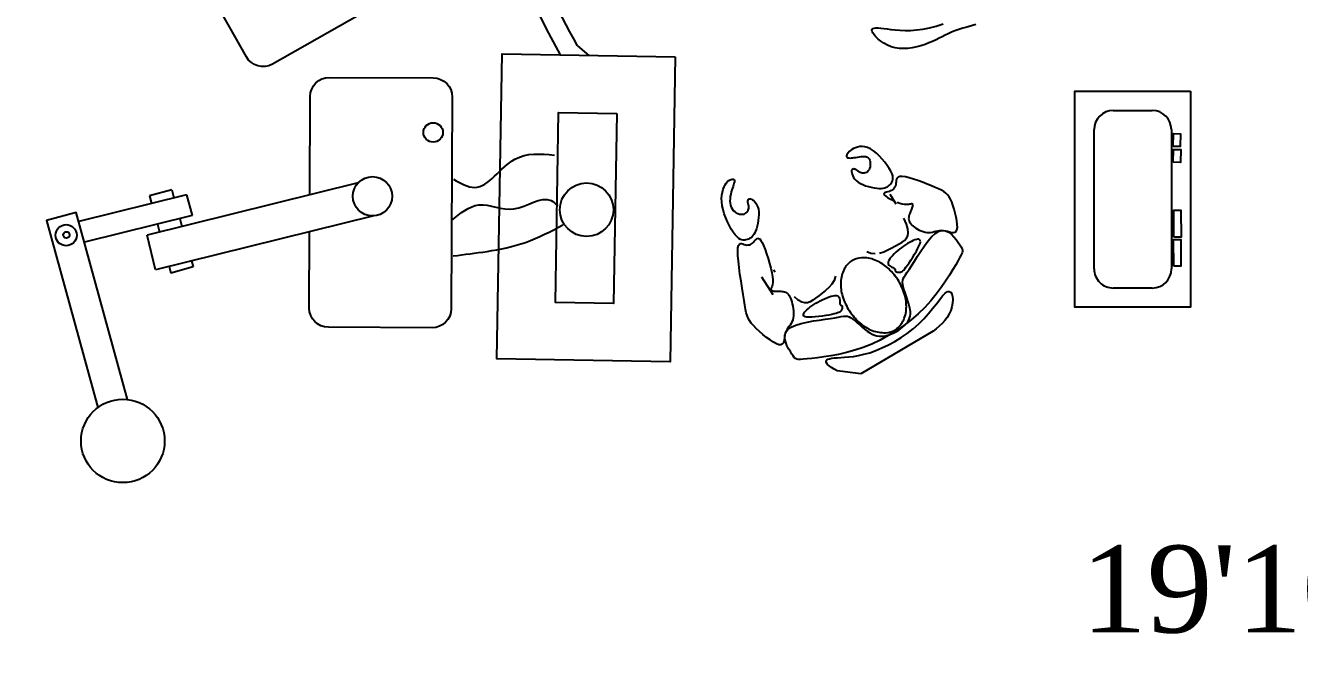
# Model space of a CAD drawing. Header units: inches. Extents: x 204954 to 440946, y -300749 to -143756.
# Drawn here: x 219812.6 to 219914.9, y -150790.6 to -150739.3 of the extents above; entities that cross this region are included whole.
import ezdxf

# ---------------------------------------------------------------- set-up
doc = ezdxf.new("R2010")
doc.units = ezdxf.units.IN
doc.header["$LTSCALE"] = 9
doc.header["$MEASUREMENT"] = 0
doc.linetypes.add('0', pattern=[0])
doc.layers.add('beam framing', color=91, linetype='Continuous')
doc.styles.add('outer', font='arial.ttf', dxfattribs={"height": 24})

msp = doc.modelspace()

# ---------------------------------------------------------------- linework, layer by layer
at = {"color": 1, "linetype": '0'}
for p, q in [((219880.65227, -150739.49517), (219880.75384, -150739.4583)), ((219880.75384, -150739.4583), (219880.89265, -150739.4405)), ((219880.89265, -150739.4405), (219881.06732, -150739.44054)), ((219881.06732, -150739.44054), (219881.27646, -150739.45719)), ((219881.27646, -150739.45719), (219881.51895, -150739.48838)), ((219884.65692, -150739.54248), (219885.19058, -150739.43876)), ((219885.19058, -150739.43876), (219885.74143, -150739.30158)), ((219885.74143, -150739.30158), (219886.30124, -150739.13152)), ((219888.12263, -150739.40766), (219887.8707, -150739.47934)), ((219888.38056, -150739.33361), (219888.12263, -150739.40766)), ((219888.6447, -150739.25355), (219888.38056, -150739.33361)), ((219888.91524, -150739.16385), (219888.6447, -150739.25355)), ((219880.56632, -150739.63108), (219880.5893, -150739.55236)), ((219880.5847, -150739.73259), (219880.56632, -150739.63108)), ((219880.64582, -150739.8581), (219880.5847, -150739.73259)), ((219880.5893, -150739.55236), (219880.65227, -150739.49517)), ((219880.75026, -150740.00725), (219880.64582, -150739.8581)), ((219880.89539, -150740.17322), (219880.75026, -150740.00725)), ((219881.0778, -150740.34758), (219880.89539, -150740.17322)), ((219881.29407, -150740.52189), (219881.0778, -150740.34758)), ((219881.51895, -150739.48838), (219881.7946, -150739.52868)), ((219881.7946, -150739.52868), (219882.10349, -150739.57186)), ((219882.10349, -150739.57186), (219882.44567, -150739.61167)), ((219882.44567, -150739.61167), (219882.82121, -150739.64185)), ((219882.82121, -150739.64185), (219883.23018, -150739.65616)), ((219883.23018, -150739.65616), (219883.67265, -150739.64834)), ((219883.67265, -150739.64834), (219884.14866, -150739.61215)), ((219884.14866, -150739.61215), (219884.65692, -150739.54248)), ((219885.7211, -150740.40869), (219885.44839, -150740.53362)), ((219885.97807, -150740.28285), (219885.7211, -150740.40869)), ((219886.22279, -150740.15831), (219885.97807, -150740.28285)), ((219886.45874, -150740.03722), (219886.22279, -150740.15831)), ((219886.68941, -150739.92178), (219886.45874, -150740.03722)), ((219886.91828, -150739.81416), (219886.68941, -150739.92178)), ((219887.14883, -150739.71655), (219886.91828, -150739.81416)), ((219887.38401, -150739.63015), (219887.14883, -150739.71655)), ((219887.62457, -150739.55229), (219887.38401, -150739.63015)), ((219887.8707, -150739.47934), (219887.62457, -150739.55229)), ((219881.54078, -150740.68774), (219881.29407, -150740.52189)), ((219881.81451, -150740.83668), (219881.54078, -150740.68774)), ((219882.11184, -150740.9603), (219881.81451, -150740.83668)), ((219882.42936, -150741.05016), (219882.11184, -150740.9603)), ((219882.76338, -150741.10001), (219882.42936, -150741.05016)), ((219883.10923, -150741.11228), (219882.76338, -150741.10001)), ((219883.46197, -150741.0916), (219883.10923, -150741.11228)), ((219883.81668, -150741.04259), (219883.46197, -150741.0916)), ((219884.16842, -150740.96985), (219883.81668, -150741.04259)), ((219884.51225, -150740.87801), (219884.16842, -150740.96985)), ((219884.84324, -150740.77169), (219884.51225, -150740.87801)), ((219885.15647, -150740.65549), (219884.84324, -150740.77169)), ((219885.44839, -150740.53362), (219885.15647, -150740.65549)), ((219878.55903, -150749.64413), (219878.53655, -150749.71566)), ((219878.60133, -150749.5656), (219878.55903, -150749.64413)), ((219878.66303, -150749.48234), (219878.60133, -150749.5656)), ((219878.74373, -150749.39657), (219878.66303, -150749.48234)), ((219878.84302, -150749.31054), (219878.74373, -150749.39657)), ((219878.96047, -150749.2265), (219878.84302, -150749.31054)), ((219879.09556, -150749.14726), (219878.96047, -150749.2265)), ((219879.24738, -150749.07784), (219879.09556, -150749.14726)), ((219879.41487, -150749.02387), (219879.24738, -150749.07784)), ((219879.59701, -150748.99096), (219879.41487, -150749.02387)), ((219879.79276, -150748.9847), (219879.59701, -150748.99096)), ((219880.00108, -150749.01072), (219879.79276, -150748.9847)), ((219880.22095, -150749.07461), (219880.00108, -150749.01072)), ((219880.45131, -150749.18198), (219880.22095, -150749.07461)), ((219880.69027, -150749.3359), (219880.45131, -150749.18198)), ((219880.93237, -150749.52921), (219880.69027, -150749.3359)), ((219881.17131, -150749.7522), (219880.93237, -150749.52921)), ((219878.53655, -150749.71566), (219878.53431, -150749.77797)), ((219878.53431, -150749.77797), (219878.55273, -150749.8288)), ((219878.55273, -150749.8288), (219878.59181, -150749.86651)), ((219878.59181, -150749.86651), (219878.64998, -150749.89178)), ((219878.64998, -150749.89178), (219878.72526, -150749.90591)), ((219878.72526, -150749.90591), (219878.81569, -150749.91018)), ((219878.81569, -150749.91018), (219878.91929, -150749.90588)), ((219878.91929, -150749.90588), (219879.03407, -150749.89429)), ((219879.03407, -150749.89429), (219879.15807, -150749.8767)), ((219879.15807, -150749.8767), (219879.28931, -150749.8544)), ((219879.28931, -150749.8544), (219879.42564, -150749.82911)), ((219879.42564, -150749.82911), (219879.56419, -150749.80435)), ((219879.56419, -150749.80435), (219879.70191, -150749.78407)), ((219879.70191, -150749.78407), (219879.83576, -150749.77224)), ((219879.83576, -150749.77224), (219879.96268, -150749.77282)), ((219879.96268, -150749.77282), (219880.07963, -150749.78975)), ((219880.07963, -150749.78975), (219880.18356, -150749.827)), ((219880.18356, -150749.827), (219880.27143, -150749.88852)), ((219880.27143, -150749.88852), (219880.34079, -150749.97657)), ((219880.34079, -150749.97657), (219880.39162, -150750.08655)), ((219880.42135, -150750.61976), (219880.3883, -150750.74489)), ((219880.39162, -150750.08655), (219880.42451, -150750.21216)), ((219880.43879, -150750.48507), (219880.42135, -150750.61976)), ((219880.42451, -150750.21216), (219880.44004, -150750.3471)), ((219880.44004, -150750.3471), (219880.43879, -150750.48507)), ((219881.40077, -150749.99519), (219881.17131, -150749.7522)), ((219881.61443, -150750.24846), (219881.40077, -150749.99519)), ((219881.80597, -150750.50232), (219881.61443, -150750.24846)), ((219881.96908, -150750.74706), (219881.80597, -150750.50232)), ((219868.97442, -150751.80744), (219869.07416, -150751.72211)), ((219869.07416, -150751.72211), (219869.17155, -150751.66198)), ((219869.17155, -150751.66198), (219869.26349, -150751.62514)), ((219869.26349, -150751.62514), (219869.34685, -150751.60967)), ((219869.34685, -150751.60967), (219869.4185, -150751.61367)), ((219869.4185, -150751.61367), (219869.47534, -150751.63521)), ((219869.47534, -150751.63521), (219869.51423, -150751.67238)), ((219869.51423, -150751.67238), (219869.53305, -150751.7236)), ((219869.53305, -150751.7236), (219869.53369, -150751.78864)), ((219878.94406, -150750.92122), (219878.93835, -150751.00338)), ((219878.93835, -150751.00338), (219878.94902, -150751.1035)), ((219878.96413, -150750.86013), (219878.94406, -150750.92122)), ((219878.94902, -150751.1035), (219878.97799, -150751.21735)), ((219878.99617, -150750.81888), (219878.96413, -150750.86013)), ((219878.97799, -150751.21735), (219879.02722, -150751.3407)), ((219879.03772, -150750.79511), (219878.99617, -150750.81888)), ((219879.02722, -150751.3407), (219879.09864, -150751.46934)), ((219879.08632, -150750.78649), (219879.03772, -150750.79511)), ((219879.1395, -150750.79067), (219879.08632, -150750.78649)), ((219879.09864, -150751.46934), (219879.19419, -150751.59905)), ((219879.19481, -150750.80531), (219879.1395, -150750.79067)), ((219879.19419, -150751.59905), (219879.31581, -150751.7256)), ((219879.24978, -150750.82807), (219879.19481, -150750.80531)), ((219879.30194, -150750.85659), (219879.24978, -150750.82807)), ((219879.34958, -150750.88872), (219879.30194, -150750.85659)), ((219879.31581, -150751.7256), (219879.46542, -150751.84476)), ((219879.39393, -150750.923), (219879.34958, -150750.88872)), ((219879.43696, -150750.95813), (219879.39393, -150750.923)), ((219879.48065, -150750.99284), (219879.43696, -150750.95813)), ((219879.52697, -150751.02583), (219879.48065, -150750.99284)), ((219879.5779, -150751.05582), (219879.52697, -150751.02583)), ((219879.63541, -150751.08152), (219879.5779, -150751.05582)), ((219879.70148, -150751.10165), (219879.63541, -150751.08152)), ((219879.77724, -150751.11482), (219879.70148, -150751.10165)), ((219879.8604, -150751.11921), (219879.77724, -150751.11482)), ((219879.94786, -150751.11292), (219879.8604, -150751.11921)), ((219880.03648, -150751.09402), (219879.94786, -150751.11292)), ((219880.12315, -150751.06061), (219880.03648, -150751.09402)), ((219880.20475, -150751.01077), (219880.12315, -150751.06061)), ((219880.27815, -150750.94259), (219880.20475, -150751.01077)), ((219880.34024, -150750.85414), (219880.27815, -150750.94259)), ((219880.3883, -150750.74489), (219880.34024, -150750.85414)), ((219882.09744, -150750.97299), (219881.96908, -150750.74706)), ((219882.18657, -150751.17249), (219882.09744, -150750.97299)), ((219882.18008, -150751.84277), (219882.22606, -150751.74277)), ((219882.23931, -150751.34635), (219882.18657, -150751.17249)), ((219882.22606, -150751.74277), (219882.25437, -150751.62862)), ((219882.26035, -150751.49744), (219882.23931, -150751.34635)), ((219882.25437, -150751.62862), (219882.26035, -150751.49744)), ((219882.5222, -150751.71506), (219882.51004, -150751.83316)), ((219882.54906, -150751.60515), (219882.5222, -150751.71506)), ((219882.60089, -150751.51055), (219882.54906, -150751.60515)), ((219882.68795, -150751.4384), (219882.60089, -150751.51055)), ((219882.82053, -150751.39582), (219882.68795, -150751.4384)), ((219883.00887, -150751.38995), (219882.82053, -150751.39582)), ((219883.25916, -150751.42547), (219883.00887, -150751.38995)), ((219883.56124, -150751.49734), (219883.25916, -150751.42547)), ((219883.90085, -150751.59805), (219883.56124, -150751.49734)), ((219884.26374, -150751.72011), (219883.90085, -150751.59805)), ((219884.63565, -150751.85603), (219884.26374, -150751.72011)), ((219868.51468, -150752.88582), (219868.55657, -150752.64327)), ((219868.55657, -150752.64327), (219868.61734, -150752.42395)), ((219868.61734, -150752.42395), (219868.69324, -150752.22932)), ((219868.69324, -150752.22932), (219868.78053, -150752.06081)), ((219868.78053, -150752.06081), (219868.87547, -150751.91989)), ((219868.87547, -150751.91989), (219868.97442, -150751.80744)), ((219869.27058, -150752.6385), (219869.22949, -150752.81294)), ((219869.31667, -150752.47463), (219869.27058, -150752.6385)), ((219869.36474, -150752.32459), (219869.31667, -150752.47463)), ((219869.41189, -150752.18897), (219869.36474, -150752.32459)), ((219869.45524, -150752.06766), (219869.41189, -150752.18897)), ((219869.4919, -150751.96057), (219869.45524, -150752.06766)), ((219869.51901, -150751.8676), (219869.4919, -150751.96057)), ((219869.53369, -150751.78864), (219869.51901, -150751.8676)), ((219879.46542, -150751.84476), (219879.64352, -150751.95296)), ((219879.64352, -150751.95296), (219879.84469, -150752.04908)), ((219879.84469, -150752.04908), (219880.06207, -150752.13268)), ((219880.06207, -150752.13268), (219880.2888, -150752.20328)), ((219880.2888, -150752.20328), (219880.51802, -150752.26042)), ((219880.51802, -150752.26042), (219880.74286, -150752.30364)), ((219880.74286, -150752.30364), (219880.95645, -150752.33247)), ((219880.95645, -150752.33247), (219881.15194, -150752.34645)), ((219881.15194, -150752.34645), (219881.32405, -150752.34539)), ((219881.32405, -150752.34539), (219881.47385, -150752.33024)), ((219881.47385, -150752.33024), (219881.60403, -150752.30222)), ((219881.54361, -150752.73658), (219881.52288, -150752.77985)), ((219881.59298, -150752.70131), (219881.54361, -150752.73658)), ((219881.66454, -150752.67133), (219881.59298, -150752.70131)), ((219881.60403, -150752.30222), (219881.71724, -150752.26254)), ((219881.75184, -150752.64392), (219881.66454, -150752.67133)), ((219881.71724, -150752.26254), (219881.81617, -150752.21244)), ((219881.84843, -150752.61639), (219881.75184, -150752.64392)), ((219881.81617, -150752.21244), (219881.90347, -150752.15313)), ((219881.94786, -150752.58601), (219881.84843, -150752.61639)), ((219881.90347, -150752.15313), (219881.98182, -150752.08583)), ((219882.0445, -150752.55039), (219881.94786, -150752.58601)), ((219881.98182, -150752.08583), (219882.0539, -150752.01176)), ((219882.13596, -150752.50827), (219882.0445, -150752.55039)), ((219882.0539, -150752.01176), (219882.12114, -150751.93147)), ((219882.12114, -150751.93147), (219882.18008, -150751.84277)), ((219882.2207, -150752.45869), (219882.13596, -150752.50827)), ((219882.29714, -150752.40069), (219882.2207, -150752.45869)), ((219882.36373, -150752.33332), (219882.29714, -150752.40069)), ((219882.41891, -150752.25562), (219882.36373, -150752.33332)), ((219882.46111, -150752.16663), (219882.41891, -150752.25562)), ((219882.48878, -150752.0654), (219882.46111, -150752.16663)), ((219882.50233, -150751.95232), (219882.48878, -150752.0654)), ((219882.51004, -150751.83316), (219882.50233, -150751.95232)), ((219885.00233, -150751.99832), (219884.63565, -150751.85603)), ((219885.34953, -150752.13948), (219885.00233, -150751.99832)), ((219885.66299, -150752.27202), (219885.34953, -150752.13948)), ((219885.93185, -150752.391), (219885.66299, -150752.27202)), ((219886.15879, -150752.50176), (219885.93185, -150752.391)), ((219886.34989, -150752.61217), (219886.15879, -150752.50176)), ((219886.51122, -150752.73012), (219886.34989, -150752.61217)), ((219886.64885, -150752.86351), (219886.51122, -150752.73012)), ((219868.49541, -150753.15015), (219868.51468, -150752.88582)), ((219868.5025, -150753.43481), (219868.49541, -150753.15015)), ((219868.5397, -150753.73835), (219868.5025, -150753.43481)), ((219868.60921, -150754.05818), (219868.5397, -150753.73835)), ((219869.1745, -150753.17766), (219869.1667, -150753.36002)), ((219869.1667, -150753.36002), (219869.17608, -150753.53712)), ((219869.19645, -150752.99398), (219869.1745, -150753.17766)), ((219869.17608, -150753.53712), (219869.20571, -150753.70498)), ((219869.22949, -150752.81294), (219869.19645, -150752.99398)), ((219869.20571, -150753.70498), (219869.25861, -150753.85966)), ((219870.60814, -150753.42365), (219870.60956, -150753.36418)), ((219870.61312, -150753.4829), (219870.60814, -150753.42365)), ((219870.60956, -150753.36418), (219870.61855, -150753.30768)), ((219870.62324, -150753.53947), (219870.61312, -150753.4829)), ((219870.61855, -150753.30768), (219870.63624, -150753.25735)), ((219870.63665, -150753.59389), (219870.62324, -150753.53947)), ((219870.63624, -150753.25735), (219870.66378, -150753.21639)), ((219870.65137, -150753.64745), (219870.63665, -150753.59389)), ((219870.66543, -150753.70144), (219870.65137, -150753.64745)), ((219870.66378, -150753.21639), (219870.70233, -150753.188)), ((219870.67687, -150753.75715), (219870.66543, -150753.70144)), ((219870.68369, -150753.81586), (219870.67687, -150753.75715)), ((219870.70233, -150753.188), (219870.75301, -150753.17539)), ((219870.75301, -150753.17539), (219870.81699, -150753.18175)), ((219870.81699, -150753.18175), (219870.89445, -150753.20976)), ((219870.89445, -150753.20976), (219870.98169, -150753.26002)), ((219870.98169, -150753.26002), (219871.07409, -150753.33257)), ((219871.07409, -150753.33257), (219871.16698, -150753.42749)), ((219871.16698, -150753.42749), (219871.25574, -150753.54485)), ((219871.25574, -150753.54485), (219871.33571, -150753.6847)), ((219871.33571, -150753.6847), (219871.40224, -150753.84711)), ((219881.52288, -150752.77985), (219881.53724, -150752.83381)), ((219881.53724, -150752.83381), (219881.59314, -150752.90119)), ((219881.59314, -150752.90119), (219881.69447, -150752.98338)), ((219881.69447, -150752.98338), (219881.83487, -150753.07665)), ((219881.83487, -150753.07665), (219882.00544, -150753.17592)), ((219882.00544, -150753.17592), (219882.19726, -150753.27616)), ((219882.14897, -150753.00236), (219882.03104, -150752.82372)), ((219882.52526, -150753.61218), (219882.14897, -150753.00236)), ((219882.19726, -150753.27616), (219882.40142, -150753.37232)), ((219882.609, -150753.45934), (219882.81109, -150753.53217)), ((219882.81109, -150753.53217), (219882.99878, -150753.58576)), ((219882.99878, -150753.58576), (219883.16488, -150753.61674)), ((219883.16488, -150753.61674), (219883.30905, -150753.62844)), ((219883.30905, -150753.62844), (219883.43269, -150753.62589)), ((219883.43269, -150753.62589), (219883.53718, -150753.6141)), ((219883.53718, -150753.6141), (219883.62392, -150753.59807)), ((219883.62392, -150753.59807), (219883.69431, -150753.58283)), ((219883.69431, -150753.58283), (219883.74972, -150753.5734)), ((219883.74972, -150753.5734), (219883.79155, -150753.57477)), ((219883.79155, -150753.57477), (219883.8211, -150753.59089)), ((219883.83473, -150753.78265), (219883.81631, -150753.85467)), ((219883.8211, -150753.59089), (219883.83933, -150753.62128)), ((219883.84528, -150753.71872), (219883.83473, -150753.78265)), ((219883.83933, -150753.62128), (219883.8471, -150753.66441)), ((219883.8471, -150753.66441), (219883.84528, -150753.71872)), ((219886.76885, -150753.02022), (219886.64885, -150752.86351)), ((219886.8773, -150753.20813), (219886.76885, -150753.02022)), ((219886.98027, -150753.43513), (219886.8773, -150753.20813)), ((219887.08201, -150753.70536), (219886.98027, -150753.43513)), ((219887.17952, -150754.00795), (219887.08201, -150753.70536)), ((219868.70716, -150754.38713), (219868.60921, -150754.05818)), ((219868.82813, -150754.71687), (219868.70716, -150754.38713)), ((219868.9667, -150755.0391), (219868.82813, -150754.71687)), ((219869.25861, -150753.85966), (219869.33649, -150753.99774)), ((219869.33649, -150753.99774), (219869.43561, -150754.11805)), ((219869.43561, -150754.11805), (219869.55087, -150754.21996)), ((219869.55087, -150754.21996), (219869.67717, -150754.30284)), ((219869.67717, -150754.30284), (219869.80941, -150754.36605)), ((219869.80941, -150754.36605), (219869.94251, -150754.40898)), ((219869.94251, -150754.40898), (219870.07136, -150754.43099)), ((219870.07136, -150754.43099), (219870.19087, -150754.43146)), ((219870.19087, -150754.43146), (219870.29687, -150754.41046)), ((219870.29687, -150754.41046), (219870.38892, -150754.37091)), ((219870.38892, -150754.37091), (219870.46751, -150754.31645)), ((219870.46751, -150754.31645), (219870.53313, -150754.2507)), ((219870.53313, -150754.2507), (219870.58626, -150754.1773)), ((219870.58626, -150754.1773), (219870.62739, -150754.09986)), ((219870.62739, -150754.09986), (219870.65701, -150754.02203)), ((219870.65701, -150754.02203), (219870.67561, -150753.94742)), ((219870.67561, -150753.94742), (219870.68393, -150753.87885)), ((219870.68393, -150753.87885), (219870.68369, -150753.81586)), ((219871.40224, -150753.84711), (219871.4507, -150754.03215)), ((219871.47265, -150754.69426), (219871.4455, -150754.93017)), ((219871.4507, -150754.03215), (219871.47761, -150754.23878)), ((219871.48414, -150754.46164), (219871.47265, -150754.69426)), ((219871.47761, -150754.23878), (219871.48414, -150754.46164)), ((219883.34025, -150755.21583), (219883.1369, -150754.74205)), ((219883.52878, -150754.66534), (219883.5233, -150754.75986)), ((219883.5233, -150754.75986), (219883.53156, -150754.85315)), ((219883.54598, -150754.5701), (219883.52878, -150754.66534)), ((219883.57247, -150754.47474), (219883.54598, -150754.5701)), ((219883.60583, -150754.37984), (219883.57247, -150754.47474)), ((219883.64362, -150754.286), (219883.60583, -150754.37984)), ((219883.68342, -150754.1938), (219883.64362, -150754.286)), ((219883.72281, -150754.10385), (219883.68342, -150754.1938)), ((219883.75936, -150754.01674), (219883.72281, -150754.10385)), ((219883.7909, -150753.93321), (219883.75936, -150754.01674)), ((219883.81631, -150753.85467), (219883.7909, -150753.93321)), ((219887.26796, -150754.32829), (219887.17952, -150754.00795)), ((219887.3425, -150754.65175), (219887.26796, -150754.32829)), ((219887.39831, -150754.96373), (219887.3425, -150754.65175)), ((219869.11746, -150755.3455), (219868.9667, -150755.0391)), ((219869.27499, -150755.62775), (219869.11746, -150755.3455)), ((219869.43389, -150755.87754), (219869.27499, -150755.62775)), ((219871.22728, -150755.77746), (219871.15669, -150755.93443)), ((219871.29357, -150755.59302), (219871.22728, -150755.77746)), ((219871.35361, -150755.38602), (219871.29357, -150755.59302)), ((219871.40504, -150755.16292), (219871.35361, -150755.38602)), ((219871.4455, -150754.93017), (219871.40504, -150755.16292)), ((219883.45801, -150755.60423), (219883.34025, -150755.21583)), ((219883.49449, -150755.91531), (219883.45801, -150755.60423)), ((219883.53156, -150754.85315), (219883.55395, -150754.94514)), ((219883.55395, -150754.94514), (219883.59049, -150755.03581)), ((219883.59049, -150755.03581), (219883.64118, -150755.12516)), ((219883.64118, -150755.12516), (219883.706, -150755.2132)), ((219883.706, -150755.2132), (219883.78497, -150755.29993)), ((219883.78497, -150755.29993), (219883.87808, -150755.38534)), ((219883.87808, -150755.38534), (219883.98533, -150755.46943)), ((219883.98533, -150755.46943), (219884.10631, -150755.55182)), ((219884.10631, -150755.55182), (219884.23898, -150755.63056)), ((219884.23898, -150755.63056), (219884.38086, -150755.70329)), ((219884.38086, -150755.70329), (219884.52949, -150755.76768)), ((219884.52949, -150755.76768), (219884.68241, -150755.82138)), ((219884.68241, -150755.82138), (219884.83716, -150755.86205)), ((219885.4309, -150755.8583), (219885.57147, -150755.82416)), ((219885.57147, -150755.82416), (219885.71201, -150755.78709)), ((219885.66557, -150755.96392), (219885.95265, -150755.78817)), ((219885.71201, -150755.78709), (219885.85434, -150755.75279)), ((219885.85434, -150755.75279), (219886.00033, -150755.72697)), ((219885.95265, -150755.78817), (219886.22765, -150755.7239)), ((219886.00033, -150755.72697), (219886.1518, -150755.71534)), ((219886.1518, -150755.71534), (219886.3106, -150755.72361)), ((219886.22765, -150755.7239), (219886.48796, -150755.75801)), ((219886.3106, -150755.72361), (219886.47728, -150755.75453)), ((219886.47728, -150755.75453), (219886.64724, -150755.79912)), ((219886.48796, -150755.75801), (219886.73155, -150755.8701)), ((219886.64724, -150755.79912), (219886.81456, -150755.84542)), ((219887.24169, -150755.87516), (219887.33945, -150755.80887)), ((219887.33945, -150755.80887), (219887.40507, -150755.68458)), ((219887.43056, -150755.2496), (219887.39831, -150754.96373)), ((219887.40507, -150755.68458), (219887.43442, -150755.49476)), ((219887.43442, -150755.49476), (219887.43056, -150755.2496)), ((219869.58873, -150756.08655), (219869.43389, -150755.87754)), ((219869.73513, -150756.24876), (219869.58873, -150756.08655)), ((219869.87279, -150756.36733), (219869.73513, -150756.24876)), ((219869.8567, -150756.93959), (219869.92369, -150756.8366)), ((219870.00245, -150756.44769), (219869.87279, -150756.36733)), ((219869.92369, -150756.8366), (219870.00823, -150756.79224)), ((219870.12484, -150756.49528), (219870.00245, -150756.44769)), ((219870.00823, -150756.79224), (219870.10571, -150756.79077)), ((219870.10571, -150756.79077), (219870.21148, -150756.81646)), ((219870.24069, -150756.51556), (219870.12484, -150756.49528)), ((219870.21148, -150756.81646), (219870.32095, -150756.85356)), ((219870.35074, -150756.51397), (219870.24069, -150756.51556)), ((219870.32095, -150756.85356), (219870.42947, -150756.88634)), ((219870.45571, -150756.49594), (219870.35074, -150756.51397)), ((219870.55633, -150756.46693), (219870.45571, -150756.49594)), ((219870.65322, -150756.43098), (219870.55633, -150756.46693)), ((219870.74647, -150756.38655), (219870.65322, -150756.43098)), ((219870.72507, -150756.88036), (219870.81362, -150756.84671)), ((219870.83603, -150756.3307), (219870.74647, -150756.38655)), ((219870.81362, -150756.84671), (219870.89758, -150756.80027)), ((219870.92187, -150756.2605), (219870.83603, -150756.3307)), ((219870.89758, -150756.80027), (219870.9772, -150756.74283)), ((219871.00395, -150756.17301), (219870.92187, -150756.2605)), ((219870.9772, -150756.74283), (219871.05273, -150756.67622)), ((219871.08223, -150756.0653), (219871.00395, -150756.17301)), ((219871.05273, -150756.67622), (219871.1244, -150756.60226)), ((219871.15669, -150755.93443), (219871.08223, -150756.0653)), ((219871.1244, -150756.60226), (219871.19277, -150756.52419)), ((219871.19277, -150756.52419), (219871.25966, -150756.45103)), ((219871.25966, -150756.45103), (219871.32718, -150756.39325)), ((219871.32718, -150756.39325), (219871.39746, -150756.36131)), ((219871.39746, -150756.36131), (219871.47262, -150756.36565)), ((219871.47262, -150756.36565), (219871.55479, -150756.41674)), ((219871.55479, -150756.41674), (219871.64609, -150756.52504)), ((219871.64609, -150756.52504), (219871.74864, -150756.70101)), ((219871.74864, -150756.70101), (219871.86328, -150756.9505)), ((219882.47492, -150756.95811), (219882.75045, -150756.81093)), ((219882.75045, -150756.81093), (219882.9949, -150756.67215)), ((219882.9949, -150756.67215), (219883.19989, -150756.52749)), ((219883.19989, -150756.52749), (219883.35706, -150756.36265)), ((219883.43788, -150756.77711), (219883.28094, -150756.87535)), ((219883.35706, -150756.36265), (219883.45805, -150756.16336)), ((219883.59185, -150756.68869), (219883.43788, -150756.77711)), ((219883.45805, -150756.16336), (219883.49449, -150755.91531)), ((219883.74153, -150756.61096), (219883.59185, -150756.68869)), ((219883.88561, -150756.54478), (219883.74153, -150756.61096)), ((219884.02229, -150756.49147), (219883.88561, -150756.54478)), ((219884.14788, -150756.45426), (219884.02229, -150756.49147)), ((219884.25824, -150756.43684), (219884.14788, -150756.45426)), ((219884.34921, -150756.4429), (219884.25824, -150756.43684)), ((219884.41663, -150756.47613), (219884.34921, -150756.4429)), ((219884.36961, -150756.95242), (219884.436, -150756.77582)), ((219884.45633, -150756.54023), (219884.41663, -150756.47613)), ((219884.436, -150756.77582), (219884.46418, -150756.6389)), ((219884.46418, -150756.6389), (219884.45633, -150756.54023)), ((219884.78294, -150756.97084), (219885.07526, -150756.57854)), ((219884.83716, -150755.86205), (219884.99127, -150755.88734)), ((219884.99127, -150755.88734), (219885.14229, -150755.89492)), ((219885.07526, -150756.57854), (219885.37128, -150756.23514)), ((219885.14229, -150755.89492), (219885.28846, -150755.88379)), ((219885.28846, -150755.88379), (219885.4309, -150755.8583)), ((219885.37128, -150756.23514), (219885.66557, -150755.96392)), ((219886.73155, -150755.8701), (219886.95641, -150756.03979)), ((219886.81456, -150755.84542), (219886.97334, -150755.88149)), ((219886.95641, -150756.03979), (219887.16049, -150756.24668)), ((219886.97334, -150755.88149), (219887.11769, -150755.89538)), ((219887.11769, -150755.89538), (219887.24169, -150755.87516)), ((219887.16049, -150756.24668), (219887.34178, -150756.47038)), ((219887.34178, -150756.47038), (219887.49824, -150756.69052)), ((219887.49824, -150756.69052), (219887.62786, -150756.88669)), ((219869.79387, -150757.3844), (219869.81189, -150757.11694)), ((219869.80557, -150757.75125), (219869.79387, -150757.3844)), ((219869.8431, -150758.20094), (219869.80557, -150757.75125)), ((219869.81189, -150757.11694), (219869.8567, -150756.93959)), ((219870.42947, -150756.88634), (219870.53324, -150756.90199)), ((219870.53324, -150756.90199), (219870.63169, -150756.89939)), ((219870.63169, -150756.89939), (219870.72507, -150756.88036)), ((219871.86328, -150756.9505), (219871.98578, -150757.26099)), ((219871.98578, -150757.26099), (219872.11059, -150757.61537)), ((219872.11059, -150757.61537), (219872.23221, -150757.99649)), ((219880.15091, -150757.42834), (219880.49406, -150757.56112)), ((219880.49406, -150757.56112), (219880.8408, -150757.59289)), ((219881.18676, -150757.54426), (219881.52753, -150757.43585)), ((219881.52753, -150757.43585), (219881.85874, -150757.28827)), ((219881.85874, -150757.28827), (219882.17599, -150757.12215)), ((219882.22152, -150757.75857), (219882.10442, -150757.89402)), ((219882.17599, -150757.12215), (219882.47492, -150756.95811)), ((219882.35407, -150757.62095), (219882.22152, -150757.75857)), ((219882.49814, -150757.48373), (219882.35407, -150757.62095)), ((219882.64976, -150757.34948), (219882.49814, -150757.48373)), ((219882.80543, -150757.22049), (219882.64976, -150757.34948)), ((219882.9634, -150757.0979), (219882.80543, -150757.22049)), ((219883.12234, -150756.98257), (219882.9634, -150757.0979)), ((219883.28094, -150756.87535), (219883.12234, -150756.98257)), ((219883.70161, -150758.11838), (219883.85462, -150757.88045)), ((219883.85462, -150757.88045), (219884.00554, -150757.63499)), ((219883.98287, -150758.2082), (219884.23129, -150757.80896)), ((219884.00554, -150757.63499), (219884.14676, -150757.3919)), ((219884.14676, -150757.3919), (219884.27065, -150757.16108)), ((219884.23129, -150757.80896), (219884.4998, -150757.38874)), ((219884.27065, -150757.16108), (219884.36961, -150756.95242)), ((219884.4998, -150757.38874), (219884.78294, -150756.97084)), ((219887.63843, -150757.89051), (219887.49278, -150758.15342)), ((219887.62786, -150756.88669), (219887.72866, -150757.04439)), ((219887.74413, -150757.68717), (219887.63843, -150757.89051)), ((219887.72866, -150757.04439), (219887.79901, -150757.17257)), ((219887.81145, -150757.52855), (219887.74413, -150757.68717)), ((219887.79901, -150757.17257), (219887.83731, -150757.2861)), ((219887.84198, -150757.39981), (219887.81145, -150757.52855)), ((219887.83731, -150757.2861), (219887.84198, -150757.39981)), ((219869.90085, -150758.71049), (219869.8431, -150758.20094)), ((219869.97322, -150759.25689), (219869.90085, -150758.71049)), ((219872.23221, -150757.99649), (219872.34509, -150758.38725)), ((219872.34509, -150758.38725), (219872.44372, -150758.77051)), ((219872.44372, -150758.77051), (219872.52258, -150759.12916)), ((219872.80989, -150759.08333), (219872.69422, -150758.90322)), ((219881.88539, -150758.26162), (219881.86963, -150758.36266)), ((219881.86963, -150758.36266), (219881.8872, -150758.4494)), ((219881.93241, -150758.14812), (219881.88539, -150758.26162)), ((219881.8872, -150758.4494), (219881.93271, -150758.52288)), ((219882.00674, -150758.02473), (219881.93241, -150758.14812)), ((219881.93271, -150758.52288), (219881.99886, -150758.58489)), ((219881.99886, -150758.58489), (219882.07839, -150758.63721)), ((219882.10442, -150757.89402), (219882.00674, -150758.02473)), ((219882.07839, -150758.63721), (219882.16402, -150758.68161)), ((219882.16402, -150758.68161), (219882.24846, -150758.71988)), ((219882.24846, -150758.71988), (219882.32444, -150758.75378)), ((219882.32444, -150758.75378), (219882.38467, -150758.78511)), ((219882.38467, -150758.78511), (219882.42388, -150758.81533)), ((219882.42388, -150758.81533), (219882.44472, -150758.84469)), ((219882.44984, -150758.90056), (219882.44343, -150758.92693)), ((219882.44472, -150758.84469), (219882.45182, -150758.87312)), ((219882.45182, -150758.87312), (219882.44984, -150758.90056)), ((219883.05262, -150758.9817), (219883.12393, -150758.91126)), ((219883.12393, -150758.91126), (219883.20687, -150758.81549)), ((219883.20687, -150758.81549), (219883.30448, -150758.69042)), ((219883.30448, -150758.69042), (219883.41981, -150758.53211)), ((219883.40476, -150759.09447), (219883.56713, -150758.85651)), ((219883.41981, -150758.53211), (219883.55413, -150758.3389)), ((219883.55413, -150758.3389), (219883.70161, -150758.11838)), ((219883.56713, -150758.85651), (219883.76, -150758.56318)), ((219883.76, -150758.56318), (219883.98287, -150758.2082)), ((219887.07719, -150758.88186), (219886.80672, -150759.32834)), ((219887.30583, -150758.48631), (219887.07719, -150758.88186)), ((219887.49278, -150758.15342), (219887.30583, -150758.48631)), ((219870.05461, -150759.81715), (219869.97322, -150759.25689)), ((219870.13943, -150760.36827), (219870.05461, -150759.81715)), ((219872.64826, -150760.90638), (219871.7242, -150759.48723)), ((219872.52258, -150759.12916), (219872.57613, -150759.44606)), ((219872.57613, -150759.44606), (219872.60082, -150759.70808)), ((219872.60095, -150759.918), (219872.58282, -150760.08259)), ((219872.60082, -150759.70808), (219872.60095, -150759.918)), ((219877.53724, -150759.74394), (219877.35282, -150760.04065)), ((219877.64845, -150759.41399), (219877.53724, -150759.74394)), ((219882.43722, -150758.95219), (219882.43586, -150758.97626)), ((219882.43586, -150758.97626), (219882.44401, -150758.99908)), ((219882.44343, -150758.92693), (219882.43722, -150758.95219)), ((219882.44401, -150758.99908), (219882.46515, -150759.02051)), ((219882.46515, -150759.02051), (219882.49821, -150759.0401)), ((219882.49821, -150759.0401), (219882.54098, -150759.05731)), ((219882.54098, -150759.05731), (219882.59123, -150759.07162)), ((219882.59123, -150759.07162), (219882.64675, -150759.08251)), ((219882.64675, -150759.08251), (219882.70532, -150759.08944)), ((219882.70532, -150759.08944), (219882.76471, -150759.09188)), ((219882.76471, -150759.09188), (219882.82271, -150759.0893)), ((219882.82271, -150759.0893), (219882.87799, -150759.08061)), ((219882.87799, -150759.08061), (219882.9327, -150759.06242)), ((219882.9327, -150759.06242), (219882.98989, -150759.03077)), ((219882.98989, -150759.03077), (219883.05262, -150758.9817)), ((219883.03248, -150759.87959), (219883.05003, -150759.73594)), ((219883.04237, -150760.0409), (219883.03248, -150759.87959)), ((219883.05003, -150759.73594), (219883.09552, -150759.59778)), ((219883.09552, -150759.59778), (219883.16947, -150759.45292)), ((219883.16947, -150759.45292), (219883.27238, -150759.28921)), ((219883.27238, -150759.28921), (219883.40476, -150759.09447)), ((219886.49427, -150759.814), (219886.13969, -150760.32709)), ((219886.80672, -150759.32834), (219886.49427, -150759.814)), ((219870.22208, -150760.88726), (219870.13943, -150760.36827)), ((219870.29695, -150761.35111), (219870.22208, -150760.88726)), ((219872.45319, -150760.42289), (219872.43791, -150760.46228)), ((219872.43791, -150760.46228), (219872.44069, -150760.49582)), ((219872.44069, -150760.49582), (219872.46111, -150760.52479)), ((219872.4816, -150760.37199), (219872.45319, -150760.42289)), ((219872.46111, -150760.52479), (219872.49741, -150760.54934)), ((219872.51687, -150760.30282), (219872.4816, -150760.37199)), ((219872.49741, -150760.54934), (219872.54781, -150760.56964)), ((219872.5527, -150760.2086), (219872.51687, -150760.30282)), ((219872.54781, -150760.56964), (219872.61055, -150760.58586)), ((219872.58282, -150760.08259), (219872.5527, -150760.2086)), ((219872.61055, -150760.58586), (219872.68386, -150760.59815)), ((219872.68386, -150760.59815), (219872.76597, -150760.60668)), ((219872.76597, -150760.60668), (219872.85512, -150760.61163)), ((219872.85512, -150760.61163), (219872.94957, -150760.61344)), ((219872.94957, -150760.61344), (219873.04777, -150760.6138)), ((219873.04777, -150760.6138), (219873.14818, -150760.6147)), ((219873.14818, -150760.6147), (219873.24929, -150760.6181)), ((219873.24929, -150760.6181), (219873.34957, -150760.62598)), ((219873.34957, -150760.62598), (219873.4475, -150760.64034)), ((219873.4475, -150760.64034), (219873.54155, -150760.66313)), ((219873.54155, -150760.66313), (219873.63021, -150760.69635)), ((219873.63021, -150760.69635), (219873.71227, -150760.74176)), ((219873.71227, -150760.74176), (219873.78786, -150760.80026)), ((219873.78786, -150760.80026), (219873.85742, -150760.87255)), ((219873.85742, -150760.87255), (219873.92142, -150760.95932)), ((219873.92142, -150760.95932), (219873.9803, -150761.06126)), ((219876.56663, -150760.77459), (219876.29568, -150760.9816)), ((219876.84688, -150760.55165), (219876.56663, -150760.77459)), ((219877.11583, -150760.30845), (219876.84688, -150760.55165)), ((219877.35282, -150760.04065), (219877.11583, -150760.30845)), ((219883.0783, -150760.22899), (219883.04237, -150760.0409)), ((219883.13531, -150760.44085), (219883.0783, -150760.22899)), ((219883.2076, -150760.6704), (219883.13531, -150760.44085)), ((219883.28933, -150760.91156), (219883.2076, -150760.6704)), ((219883.37466, -150761.15827), (219883.28933, -150760.91156)), ((219885.74282, -150760.85587), (219885.30354, -150761.3886)), ((219886.13969, -150760.32709), (219885.74282, -150760.85587)), ((219886.25419, -150760.98478), (219886.46049, -150760.77135)), ((219886.46049, -150760.77135), (219886.63695, -150760.64741)), ((219886.63695, -150760.64741), (219886.78425, -150760.62385)), ((219886.78425, -150760.62385), (219886.9015, -150760.69091)), ((219886.9015, -150760.69091), (219886.98741, -150760.83364)), ((219886.98741, -150760.83364), (219887.04067, -150761.03709)), ((219870.36062, -150761.74283), (219870.29695, -150761.35111)), ((219870.41838, -150762.06933), (219870.36062, -150761.74283)), ((219873.9803, -150761.06126), (219874.03451, -150761.17907)), ((219874.03451, -150761.17907), (219874.08451, -150761.31344)), ((219874.08451, -150761.31344), (219874.13074, -150761.46506)), ((219874.13074, -150761.46506), (219874.17324, -150761.63375)), ((219874.17324, -150761.63375), (219874.21038, -150761.81579)), ((219874.21038, -150761.81579), (219874.2401, -150762.00661)), ((219874.65984, -150761.333), (219874.35227, -150761.06818)), ((219874.92957, -150761.4922), (219874.65984, -150761.333)), ((219875.17116, -150761.55921), (219874.92957, -150761.4922)), ((219875.39427, -150761.54748), (219875.17116, -150761.55921)), ((219875.6086, -150761.47042), (219875.39427, -150761.54748)), ((219875.46583, -150761.99953), (219875.59747, -150761.89409)), ((219875.59747, -150761.89409), (219875.74061, -150761.78904)), ((219875.82382, -150761.34147), (219875.6086, -150761.47042)), ((219875.74061, -150761.78904), (219875.89394, -150761.68526)), ((219876.04962, -150761.17405), (219875.82382, -150761.34147)), ((219875.89394, -150761.68526), (219876.05615, -150761.58358)), ((219876.29568, -150760.9816), (219876.04962, -150761.17405)), ((219876.05615, -150761.58358), (219876.22592, -150761.48488)), ((219876.22592, -150761.48488), (219876.40194, -150761.39001)), ((219876.40194, -150761.39001), (219876.58287, -150761.29982)), ((219876.58287, -150761.29982), (219876.76698, -150761.21547)), ((219876.76698, -150761.21547), (219876.95075, -150761.13922)), ((219876.95075, -150761.13922), (219877.13023, -150761.07367)), ((219877.13023, -150761.07367), (219877.30147, -150761.02137)), ((219877.30147, -150761.02137), (219877.46052, -150760.98491)), ((219877.46052, -150760.98491), (219877.60343, -150760.96685)), ((219877.60343, -150760.96685), (219877.72625, -150760.96976)), ((219877.72625, -150760.96976), (219877.82504, -150760.99622)), ((219877.82504, -150760.99622), (219877.89725, -150761.04738)), ((219877.89725, -150761.04738), (219877.94605, -150761.11872)), ((219877.94605, -150761.11872), (219877.976, -150761.20431)), ((219877.976, -150761.20431), (219877.99167, -150761.2982)), ((219877.99167, -150761.2982), (219877.99764, -150761.39447)), ((219877.99764, -150761.39447), (219877.99848, -150761.48717)), ((219877.99848, -150761.48717), (219877.99875, -150761.57037)), ((219877.99875, -150761.57037), (219878.00303, -150761.63814)), ((219878.00303, -150761.63814), (219878.01481, -150761.68622)), ((219878.01481, -150761.68622), (219878.03323, -150761.71715)), ((219878.03323, -150761.71715), (219878.05636, -150761.73515)), ((219878.05636, -150761.73515), (219878.08225, -150761.74444)), ((219878.08225, -150761.74444), (219878.10897, -150761.74924)), ((219878.10897, -150761.74924), (219878.13458, -150761.75378)), ((219878.13458, -150761.75378), (219878.15714, -150761.76228)), ((219878.15714, -150761.76228), (219878.17471, -150761.77895)), ((219878.1815, -150761.94294), (219878.169, -150761.99811)), ((219878.17471, -150761.77895), (219878.18576, -150761.80695)), ((219878.18874, -150761.89119), (219878.1815, -150761.94294)), ((219878.18576, -150761.80695), (219878.1903, -150761.84511)), ((219878.1903, -150761.84511), (219878.18874, -150761.89119)), ((219883.45777, -150761.40445), (219883.37466, -150761.15827)), ((219883.53284, -150761.64403), (219883.45777, -150761.40445)), ((219883.59403, -150761.87093), (219883.53284, -150761.64403)), ((219883.63642, -150762.08048), (219883.59403, -150761.87093)), ((219884.82168, -150761.91353), (219884.29799, -150762.4203)), ((219885.30354, -150761.3886), (219884.82168, -150761.91353)), ((219885.44534, -150762.00137), (219885.7477, -150761.61586)), ((219885.7477, -150761.61586), (219886.01695, -150761.27164)), ((219886.01695, -150761.27164), (219886.25419, -150760.98478)), ((219886.99167, -150761.86234), (219886.90142, -150762.15923)), ((219887.04409, -150761.56639), (219886.99167, -150761.86234)), ((219887.04067, -150761.03709), (219887.06, -150761.28632)), ((219887.06, -150761.28632), (219887.04409, -150761.56639)), ((219870.4777, -150762.3435), (219870.41838, -150762.06933)), ((219870.54603, -150762.57825), (219870.4777, -150762.3435)), ((219870.63084, -150762.78649), (219870.54603, -150762.57825)), ((219870.7396, -150762.98111), (219870.63084, -150762.78649)), ((219870.87976, -150763.17501), (219870.7396, -150762.98111)), ((219874.20586, -150762.93178), (219874.14925, -150763.08046)), ((219874.24392, -150762.76589), (219874.20586, -150762.93178)), ((219874.2401, -150762.00661), (219874.26037, -150762.20162)), ((219874.26433, -150762.58584), (219874.24392, -150762.76589)), ((219874.26037, -150762.20162), (219874.26913, -150762.39622)), ((219874.26913, -150762.39622), (219874.26433, -150762.58584)), ((219875.06631, -150762.48728), (219875.09757, -150762.40164)), ((219875.06943, -150762.56238), (219875.06631, -150762.48728)), ((219875.11199, -150762.62463), (219875.06943, -150762.56238)), ((219875.09757, -150762.40164), (219875.15815, -150762.30776)), ((219875.19905, -150762.67171), (219875.11199, -150762.62463)), ((219875.15815, -150762.30776), (219875.24299, -150762.20795)), ((219875.33567, -150762.70133), (219875.19905, -150762.67171)), ((219875.24299, -150762.20795), (219875.34703, -150762.10452)), ((219875.52404, -150762.71205), (219875.33567, -150762.70133)), ((219875.34703, -150762.10452), (219875.46583, -150761.99953)), ((219875.37372, -150763.09764), (219875.87044, -150763.00773)), ((219875.75489, -150762.70596), (219875.52404, -150762.71205)), ((219876.0161, -150762.68603), (219875.75489, -150762.70596)), ((219875.87044, -150763.00773), (219876.36335, -150762.93213)), ((219876.29554, -150762.65521), (219876.0161, -150762.68603)), ((219876.58107, -150762.61648), (219876.29554, -150762.65521)), ((219876.36335, -150762.93213), (219876.82895, -150762.86642)), ((219876.86056, -150762.5728), (219876.58107, -150762.61648)), ((219876.82895, -150762.86642), (219877.24374, -150762.80618)), ((219877.12189, -150762.52714), (219876.86056, -150762.5728)), ((219877.35292, -150762.48245), (219877.12189, -150762.52714)), ((219877.24374, -150762.80618), (219877.59001, -150762.74844)), ((219877.54436, -150762.44102), (219877.35292, -150762.48245)), ((219877.69822, -150762.40234), (219877.54436, -150762.44102)), ((219877.59001, -150762.74844), (219877.8733, -150762.6962)), ((219877.81935, -150762.36524), (219877.69822, -150762.40234)), ((219877.91262, -150762.32852), (219877.81935, -150762.36524)), ((219877.8733, -150762.6962), (219878.10496, -150762.6539)), ((219877.98287, -150762.291), (219877.91262, -150762.32852)), ((219878.03495, -150762.2515), (219877.98287, -150762.291)), ((219878.07372, -150762.20882), (219878.03495, -150762.2515)), ((219878.10402, -150762.16179), (219878.07372, -150762.20882)), ((219878.12984, -150762.10978), (219878.10402, -150762.16179)), ((219878.10496, -150762.6539), (219878.2963, -150762.626)), ((219878.15164, -150762.05448), (219878.12984, -150762.10978)), ((219878.169, -150761.99811), (219878.15164, -150762.05448)), ((219878.2963, -150762.626), (219878.45868, -150762.61697)), ((219878.45868, -150762.61697), (219878.60344, -150762.63126)), ((219878.60344, -150762.63126), (219878.74191, -150762.67332)), ((219878.74191, -150762.67332), (219878.88543, -150762.74761)), ((219878.88543, -150762.74761), (219879.04303, -150762.85648)), ((219879.04303, -150762.85648), (219879.21448, -150762.99383)), ((219879.21448, -150762.99383), (219879.39725, -150763.15144)), ((219883.73686, -150762.9041), (219883.14353, -150763.3615)), ((219883.45376, -150763.06972), (219883.5383, -150762.92553)), ((219883.5383, -150762.92553), (219883.60065, -150762.77607)), ((219883.60065, -150762.77607), (219883.64122, -150762.61907)), ((219883.65869, -150762.27352), (219883.63642, -150762.08048)), ((219883.64122, -150762.61907), (219883.66043, -150762.4523)), ((219883.66043, -150762.4523), (219883.65869, -150762.27352)), ((219884.29799, -150762.4203), (219883.73686, -150762.9041)), ((219884.32874, -150763.24498), (219884.73694, -150762.83199)), ((219884.73694, -150762.83199), (219885.10878, -150762.4121)), ((219885.10878, -150762.4121), (219885.44534, -150762.00137)), ((219886.42051, -150762.97116), (219886.20673, -150763.2115)), ((219886.61109, -150762.71534), (219886.42051, -150762.97116)), ((219886.77316, -150762.44453), (219886.61109, -150762.71534)), ((219886.90142, -150762.15923), (219886.77316, -150762.44453)), ((219871.05879, -150763.3811), (219870.87976, -150763.17501)), ((219871.28086, -150763.60818), (219871.05879, -150763.3811)), ((219871.53694, -150763.84862), (219871.28086, -150763.60818)), ((219871.81473, -150764.09073), (219871.53694, -150763.84862)), ((219873.57487, -150764.16638), (219873.64898, -150763.91452)), ((219873.61508, -150763.99006), (219873.57586, -150764.15489)), ((219873.67168, -150763.84138), (219873.61508, -150763.99006)), ((219873.64898, -150763.91452), (219873.81899, -150763.68902)), ((219873.74307, -150763.70675), (219873.67168, -150763.84138)), ((219873.8243, -150763.58149), (219873.74307, -150763.70675)), ((219873.81899, -150763.68902), (219874.09584, -150763.49756)), ((219873.91047, -150763.46092), (219873.8243, -150763.58149)), ((219873.99663, -150763.34035), (219873.91047, -150763.46092)), ((219874.07787, -150763.21509), (219873.99663, -150763.34035)), ((219874.14925, -150763.08046), (219874.07787, -150763.21509)), ((219874.09584, -150763.49756), (219874.46292, -150763.33813)), ((219874.46292, -150763.33813), (219874.89672, -150763.2063)), ((219874.89672, -150763.2063), (219875.37372, -150763.09764)), ((219879.39725, -150763.15144), (219879.5888, -150763.32109)), ((219879.5888, -150763.32109), (219879.7866, -150763.49457)), ((219885.47921, -150763.83471), (219879.67155, -150767.24491)), ((219879.7866, -150763.49457), (219879.9881, -150763.66367)), ((219879.9881, -150763.66367), (219880.19077, -150763.82016)), ((219880.19077, -150763.82016), (219880.39206, -150763.95583)), ((219880.39206, -150763.95583), (219880.59003, -150764.06408)), ((219882.52327, -150763.78906), (219881.88136, -150764.18336)), ((219882.14076, -150764.05129), (219882.33929, -150763.96148)), ((219882.33929, -150763.96148), (219882.53455, -150763.85802)), ((219883.14353, -150763.3615), (219882.52327, -150763.78906)), ((219882.53455, -150763.85802), (219882.72325, -150763.74305)), ((219882.72325, -150763.74305), (219882.9021, -150763.6187)), ((219882.9021, -150763.6187), (219883.06781, -150763.48712)), ((219882.91563, -150764.34419), (219883.41089, -150764.00444)), ((219883.06781, -150763.48712), (219883.21707, -150763.35046)), ((219883.21707, -150763.35046), (219883.34662, -150763.21085)), ((219883.34662, -150763.21085), (219883.45376, -150763.06972)), ((219883.41089, -150764.00444), (219883.88457, -150763.6373)), ((219883.88457, -150763.6373), (219884.32874, -150763.24498)), ((219885.73078, -150763.64377), (219885.47921, -150763.83471)), ((219885.97505, -150763.43587), (219885.73078, -150763.64377)), ((219886.20673, -150763.2115), (219885.97505, -150763.43587)), ((219872.1019, -150764.32278), (219871.81473, -150764.09073)), ((219872.38615, -150764.53305), (219872.1019, -150764.32278)), ((219872.65514, -150764.70983), (219872.38615, -150764.53305)), ((219872.89658, -150764.84141), (219872.65514, -150764.70983)), ((219873.09815, -150764.91606), (219872.89658, -150764.84141)), ((219873.25107, -150764.92586), (219873.09815, -150764.91606)), ((219873.36079, -150764.87793), (219873.25107, -150764.92586)), ((219873.43629, -150764.78322), (219873.36079, -150764.87793)), ((219873.48656, -150764.65263), (219873.43629, -150764.78322)), ((219873.52058, -150764.4971), (219873.48656, -150764.65263)), ((219873.54736, -150764.32755), (219873.52058, -150764.4971)), ((219873.57586, -150764.15489), (219873.54736, -150764.32755)), ((219873.57884, -150764.43449), (219873.57487, -150764.16638)), ((219873.64307, -150764.70876), (219873.57884, -150764.43449)), ((219873.74972, -150764.97908), (219873.64307, -150764.70876)), ((219873.88097, -150765.23536), (219873.74972, -150764.97908)), ((219880.55363, -150764.85847), (219879.87834, -150765.13242)), ((219881.22306, -150764.54098), (219880.55363, -150764.85847)), ((219880.59003, -150764.06408), (219880.785, -150764.14467)), ((219880.785, -150764.14467), (219880.97786, -150764.19901)), ((219880.97786, -150764.19901), (219881.16952, -150764.22847)), ((219881.16952, -150764.22847), (219881.36089, -150764.23444)), ((219881.88136, -150764.18336), (219881.22306, -150764.54098)), ((219881.36089, -150764.23444), (219881.55287, -150764.21831)), ((219881.3797, -150765.17703), (219881.8921, -150764.93269)), ((219881.55287, -150764.21831), (219881.74635, -150764.18146)), ((219881.74635, -150764.18146), (219881.94225, -150764.12528)), ((219881.8921, -150764.93269), (219882.40672, -150764.65434)), ((219881.94225, -150764.12528), (219882.14076, -150764.05129)), ((219882.40672, -150764.65434), (219882.91563, -150764.34419)), ((219874.019, -150765.46749), (219873.88097, -150765.23536)), ((219874.14598, -150765.66538), (219874.019, -150765.46749)), ((219874.24942, -150765.82135), (219874.14598, -150765.66538)), ((219874.3382, -150765.93754), (219874.24942, -150765.82135)), ((219874.42653, -150766.0185), (219874.3382, -150765.93754)), ((219874.52864, -150766.06877), (219874.42653, -150766.0185)), ((219874.65873, -150766.09293), (219874.52864, -150766.06877)), ((219875.35911, -150766.05427), (219875.05975, -150766.08113)), ((219875.73918, -150766.01796), (219875.35911, -150766.05427)), ((219876.19341, -150765.96887), (219875.73918, -150766.01796)), ((219876.71114, -150765.90211), (219876.19341, -150765.96887)), ((219877.28168, -150765.81281), (219876.71114, -150765.90211)), ((219877.03609, -150766.08148), (219877.16855, -150766.03634)), ((219877.16855, -150766.03634), (219877.33972, -150766.00153)), ((219877.89436, -150765.69608), (219877.28168, -150765.81281)), ((219877.33972, -150766.00153), (219877.54798, -150765.97611)), ((219877.54798, -150765.97611), (219877.79181, -150765.95828)), ((219877.79181, -150765.95828), (219878.06996, -150765.94278)), ((219878.53848, -150765.54703), (219877.89436, -150765.69608)), ((219878.06996, -150765.94278), (219878.38125, -150765.92346)), ((219878.38125, -150765.92346), (219878.7245, -150765.89418)), ((219879.20337, -150765.36077), (219878.53848, -150765.54703)), ((219878.7245, -150765.89418), (219879.09851, -150765.84882)), ((219879.09851, -150765.84882), (219879.50211, -150765.78123)), ((219879.87834, -150765.13242), (219879.20337, -150765.36077)), ((219879.50211, -150765.78123), (219879.93411, -150765.68528)), ((219879.93411, -150765.68528), (219880.39334, -150765.55484)), ((219880.39334, -150765.55484), (219880.87747, -150765.38514)), ((219880.87747, -150765.38514), (219881.3797, -150765.17703)), ((219874.83103, -150766.09553), (219874.65873, -150766.09293)), ((219875.05975, -150766.08113), (219874.83103, -150766.09553)), ((219876.88681, -150766.28821), (219876.89362, -150766.20648)), ((219876.92508, -150766.384), (219876.88681, -150766.28821)), ((219876.89362, -150766.20648), (219876.94391, -150766.13788)), ((219877.01001, -150766.4948), (219876.92508, -150766.384)), ((219876.94391, -150766.13788), (219877.03609, -150766.08148)), ((219877.14211, -150766.62011), (219877.01001, -150766.4948)), ((219877.31745, -150766.75378), (219877.14211, -150766.62011)), ((219877.53098, -150766.88823), (219877.31745, -150766.75378)), ((219877.77769, -150767.01589), (219877.53098, -150766.88823)), ((219879.67155, -150767.24491), (219877.77769, -150767.01589))]:
    msp.add_line(p, q, dxfattribs=at)
for p, q in [((219856.91774, -150740.90094), (219857.81904, -150741.6597)), ((219899.95737, -150746.08305), (219903.08985, -150746.08175)), ((219898.4231, -150758.8189), (219898.41847, -150747.62321)), ((219904.63001, -150747.62065), (219904.63464, -150758.81633)), ((219839.28686, -150751.91339), (219822.33963, -150756.10377)), ((219824.31905, -150752.45763), (219822.53887, -150752.95159)), ((219824.31905, -150752.45763), (219824.49996, -150753.10963)), ((219825.51229, -150752.85932), (219816.85058, -150755.00102)), ((219822.53887, -150752.95159), (219822.70582, -150753.55325)), ((219825.51229, -150752.85932), (219825.97661, -150754.51784)), ((219825.97661, -150754.51784), (219817.30529, -150756.66192)), ((219840.55367, -150754.56287), (219823.02998, -150758.89578)), ((219824.96043, -150754.7691), (219825.13873, -150755.41167)), ((219823.16629, -150755.21272), (219823.34459, -150755.85529)), ((219823.02998, -150758.89578), (219822.33963, -150756.10377)), ((219824.11389, -150758.62777), (219824.25934, -150759.15194)), ((219826.03951, -150758.65798), (219824.25934, -150759.15194)), ((219825.90804, -150758.18415), (219826.03951, -150758.65798)), ((219903.09575, -150760.3565), (219899.96326, -150760.35779))]:
    msp.add_line(p, q)
msp.add_lwpolyline([(219830.31657, -150741.77589), (219819.00173, -150721.74976, -0.414213562), (219819.58479, -150719.65206), (219827.57528, -150715.1374, -0.414213562), (219829.67298, -150715.72046), (219840.98782, -150735.74659, -0.414213562), (219840.40476, -150737.84429), (219832.41427, -150742.35895, -0.414213562)], format="xyb", close=True)
for points in [[(219864.778, -150741.77696), (219864.36502, -150766.28619), (219850.44709, -150766.05167), (219850.86008, -150741.54244)], [(219906.16827, -150744.54095), (219906.17544, -150761.89475), (219896.88484, -150761.89859), (219896.87767, -150744.54479)], [(219860.08226, -150746.31708), (219859.8249, -150761.59044), (219855.14284, -150761.51155), (219855.4002, -150746.23819)], [(219904.7634, -150748.97076), (219904.79387, -150747.93444), (219905.37345, -150747.95148), (219905.34297, -150748.9878)], [(219904.77333, -150750.25124), (219904.8038, -150749.21492), (219905.38338, -150749.23196), (219905.3529, -150750.26828)], [(219904.82603, -150756.26596), (219904.81469, -150754.1095), (219905.3945, -150754.10645), (219905.40585, -150756.26291)], [(219904.81601, -150758.6056), (219904.80466, -150756.44914), (219905.38448, -150756.44609), (219905.39583, -150758.60255)]]:
    msp.add_lwpolyline(points, close=True)
msp.add_lwpolyline([(219835.41208, -150752.87147), (219835.44663, -150744.96201, -0.414213562), (219836.99288, -150743.42922), (219845.32356, -150743.46562, -0.414213562), (219846.85635, -150745.01186), (219846.78204, -150762.01885, -0.414213562), (219845.2358, -150763.55164), (219836.90511, -150763.51524, -0.414213562), (219835.37233, -150761.969), (219835.39912, -150755.83738)], format="xyb")
msp.add_lwpolyline([(219820.76979, -150769.31642), (219816.65391, -150754.28266), (219814.25783, -150754.93864), (219818.37372, -150769.97241)])
for centre, radius in [((219845.32516, -150747.85158), 0.78162), ((219840.44818, -150752.98571), 1.58068), ((219857.65435, -150754.06397), 2.14956), ((219815.84068, -150756.11264), 0.85169), ((219815.86216, -150756.08937), 0.2553), ((219820.39438, -150772.64916), 3.35382)]:
    msp.add_circle(centre, radius)
for centre, start, end in [((219899.958, -150747.62258), 90.0236659, 180.0236659), ((219903.09048, -150747.62128), 0.0236659, 90.0236659), ((219899.96263, -150758.81826), 180.0236659, 270.0236659), ((219903.09511, -150758.81697), 270.0236659, 0.0236659)]:
    msp.add_arc(centre, 1.53953, start, end)
for centre, radius, start, end in [((219880.62465, -150759.99289), 2.55762, 153.4092658, 177.7819481), ((219879.82581, -150759.59302), 1.66429, 123.0694193, 153.4092658), ((219879.82581, -150759.59302), 1.66429, 92.7295728, 123.0694193), ((219879.86835, -150760.48533), 2.55762, 68.3568905, 92.7295728), ((219879.54613, -150761.29738), 3.43126, 49.4075801, 68.3568905), ((219878.78249, -150762.18857), 4.60487, 33.0694193, 49.4075801), ((219881.49763, -150760.0267), 3.43126, 177.7819481, 196.7312585), ((219878.78249, -150762.18857), 4.60487, 16.7312585, 33.0694193), ((219879.90641, -150761.85071), 3.43126, 357.7819481, 16.7312585), ((219882.62155, -150759.68884), 4.60487, 196.7312585, 213.0694193), ((219880.7794, -150761.88452), 2.55762, 333.4092658, 357.7819481), ((219882.62155, -150759.68884), 4.60487, 213.0694193, 229.4075801), ((219881.85792, -150760.58002), 3.43126, 229.4075801, 248.3568905), ((219881.5357, -150761.39207), 2.55762, 248.3568905, 272.7295728), ((219881.57824, -150762.28439), 1.66429, 272.7295728, 303.0694193), ((219881.57824, -150762.28439), 1.66429, 303.0694193, 333.4092658)]:
    msp.add_arc(centre, radius, start, end, dxfattribs=at)
for points, knots in [([(219855.55949, -150741.62572), (219853.55967, -150737.87802), (219850.84773, -150732.79577), (219849.27137, -150727.06635), (219849.05322, -150725.56112)], [0, 0, 0, 0, 0.4151650896, 0.5630047588, 0.5630047588, 0.5630047588, 0.5630047588]), ([(219856.91774, -150740.90094), (219855.3092, -150737.88651), (219853.72982, -150734.92071), (219851.66011, -150729.77928), (219850.93901, -150727.63612), (219850.61245, -150725.5779)], [0, 0, 0, 0, 0.3339350027, 0.3339350027, 0.5544949348, 0.5544949348, 0.5544949348, 0.5544949348])]:
    msp.add_open_spline(points, degree=3, knots=knots)
for points in [[(219846.95876, -150751.61338), (219848.6454, -150752.27033), (219851.89194, -150749.99696), (219855.06701, -150749.66662)], [(219846.78667, -150754.93047), (219849.00253, -150753.6785), (219851.81169, -150753.99398), (219854.7987, -150753.33079), (219855.33371, -150753.76033)], [(219846.93239, -150757.77529), (219849.64972, -150757.41087), (219852.74753, -150756.68508), (219855.75351, -150755.27941)]]:
    msp.add_spline(points, degree=3)
at = {"layer": 'beam framing', "color": 1}
msp.add_circle((221267.41484, -148374.87), 4304.54104, dxfattribs=at)

# ---------------------------------------------------------------- texts
at = {"color": 7, "lineweight": 30, "ltscale": 16, "insert": (219925.90663, -150778.76369), "char_height": 7, "attachment_point": 5, "style": 'outer'}
msp.add_mtext('\\A1;{\\fTimes New Roman|b0|i0|c0|p18;\\C256; OT\\P19\'10"X15\'6"}', dxfattribs=at)

doc.saveas('drawing.dxf')
